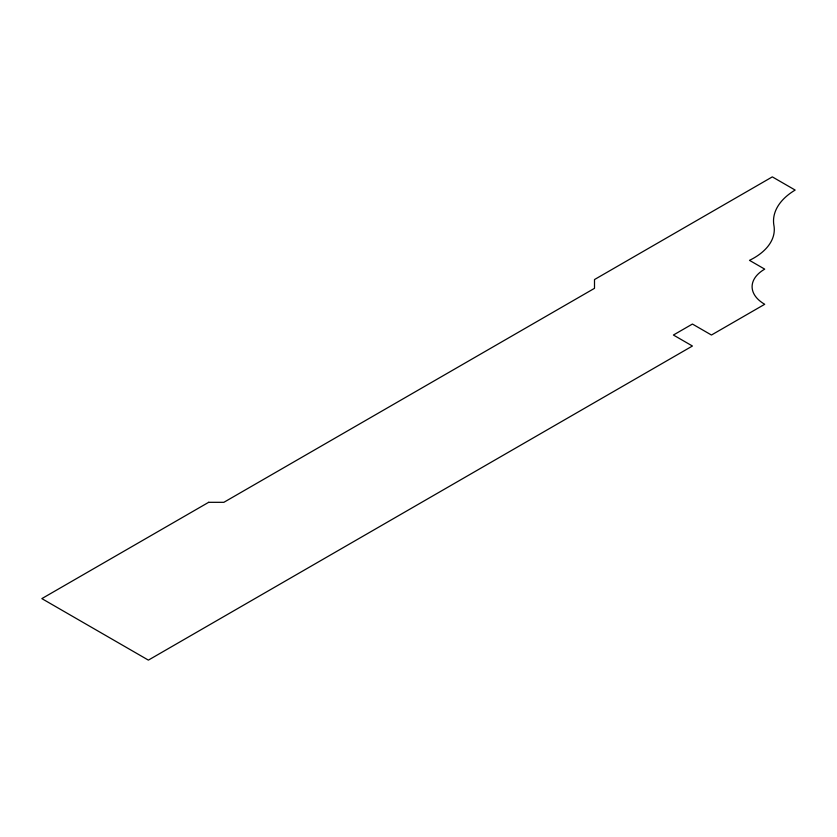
<?xml version="1.0" encoding="UTF-8"?>
<svg xmlns="http://www.w3.org/2000/svg" width="837" height="837" viewBox="0 0 837 837"><rect width="100%" height="100%" fill="white"/><g stroke="black" fill="none" stroke-linecap="round" stroke-linejoin="round"><path stroke-width="1.26" d="M208.654 502.315L41.85 598.612L148.379 660.121L692.429 346.016L673.408 335.03L692.429 324.045L711.45 335.03L764.715 304.281A43.043 24.848 0 0 1 764.715 269.137L749.492 260.349A69.774 40.281 0 0 0 774.026 226.074A77.213 44.581 0 0 1 795.15 190.062L772.321 176.879L594.5 279.548L594.5 288.326L223.866 502.315L208.654 502.315"/></g></svg>
